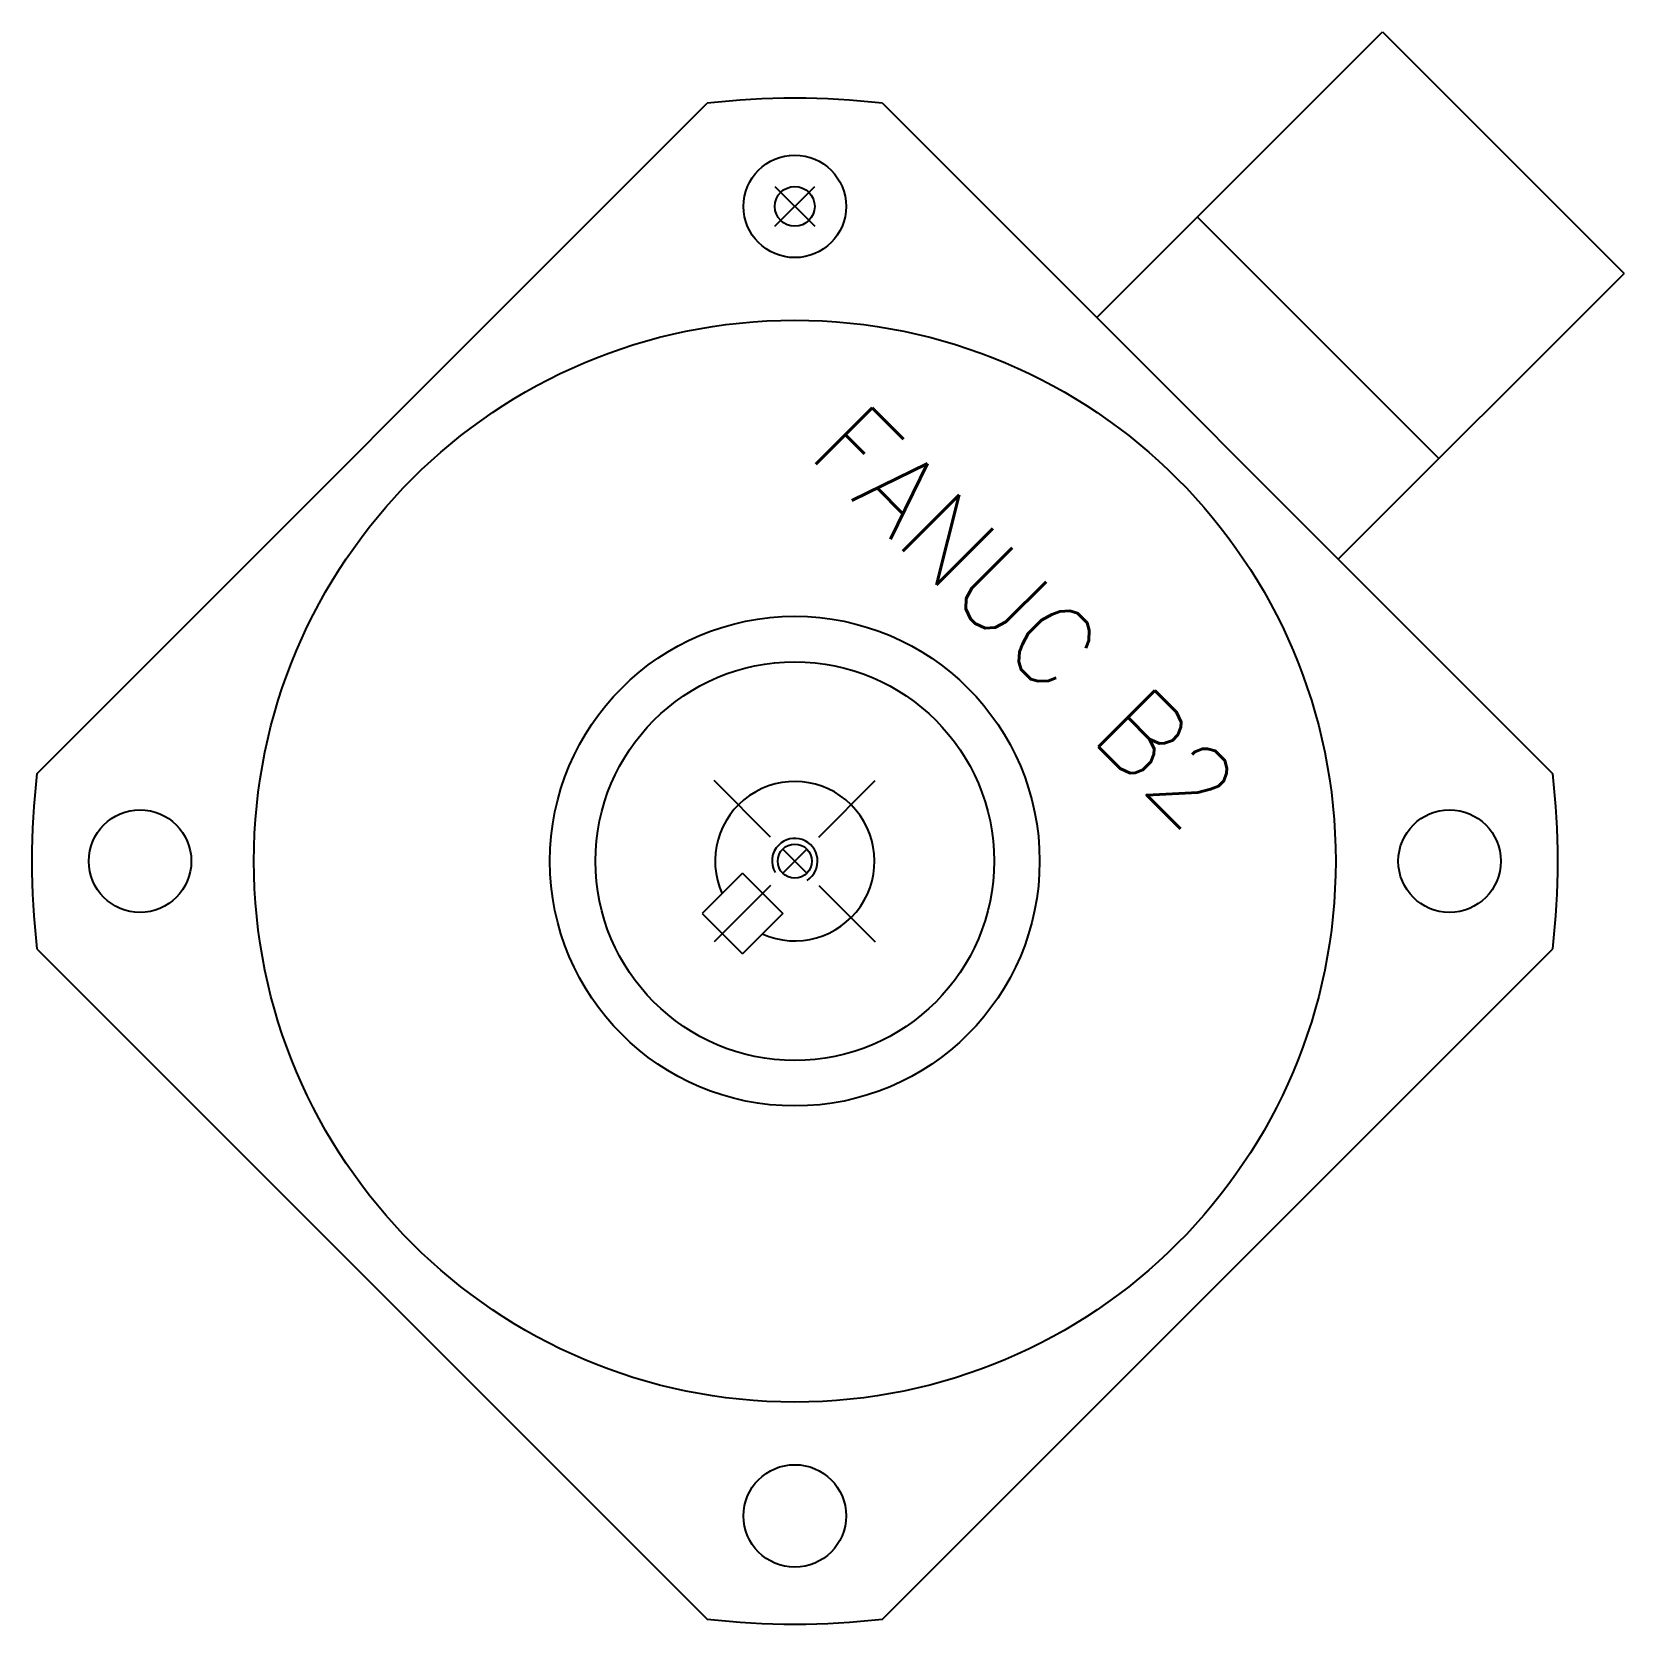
# Model space of a CAD drawing. Extents: x 542 to 682, y 562 to 702.
import ezdxf

# ---------------------------------------------------------------- set-up
doc = ezdxf.new("R2010")
doc.units = 0
doc.header["$MEASUREMENT"] = 0
doc.layers.get('0').update_dxf_attribs({"linetype": 'CONTINUOUS'})
doc.layers.add('$PARTREF_BOM', color=7, linetype='CONTINUOUS')
doc.styles.add('DAYUF', font='simplex', dxfattribs={"bigfont": 'dayuf'})
doc.styles.get("Standard").update_dxf_attribs({"font": 'txt.shx', "bigfont": 'chineset.shx'})

# ---------------------------------------------------------------- blocks, each defined once
blk = doc.blocks.new('PARTREF')
at = {"layer": '$PARTREF_BOM', "color": 2}
for p, q in [((-1.75, -1.75), (1.75, 1.75)), ((-1.75, 1.75), (1.75, -1.75))]:
    blk.add_line(p, q, dxfattribs=at)
blk.add_circle((0, 0), 1.75, dxfattribs=at)
at = {"layer": '$PARTREF_BOM', "color": 2, "flags": 1}
for tag, p in [('TAG5', (-16.09, -4.95)), ('TAG10', (-5.65, -5)), ('TAG15', (5.59, -4.74)), ('TAG4', (-16.09, -8.95)), ('TAG9', (-5.65, -9)), ('TAG14', (5.59, -8.74)), ('TAG3', (-16.09, -12.95)), ('TAG8', (-5.65, -13)), ('TAG13', (5.59, -12.74)), ('TAG2', (-16.09, -16.95)), ('TAG7', (-5.65, -17)), ('TAG12', (5.59, -16.74)), ('TAG1', (-16.09, -20.95)), ('TAG6', (-5.65, -21)), ('TAG11', (5.59, -20.74))]:
    blk.add_attdef(tag, p, '', height=2.5, dxfattribs=at)

msp = doc.modelspace()

# ---------------------------------------------------------------- linework, layer by layer
at = {"color": 7, "linetype": 'CONTINUOUS'}
for p, q in [((635.81, 676.87), (660.91, 701.97)), ((660.91, 701.97), (682.12, 680.75)), ((542.73, 636.82), (601.6, 695.69)), ((616.98, 695.69), (675.85, 636.82)), ((644.64, 685.7), (665.86, 664.49)), ((657.02, 655.65), (682.12, 680.75)), ((607.17, 631.26), (602.22, 636.21)), ((611.41, 631.26), (616.36, 636.21)), ((610.35, 628.08), (608.23, 630.2)), ((608.23, 628.08), (610.35, 630.2)), ((604.69, 628.08), (601.16, 624.54)), ((604.69, 628.08), (608.23, 624.54)), ((607.17, 627.01), (602.22, 622.06)), ((611.41, 627.01), (616.36, 622.06)), ((601.16, 624.54), (604.69, 621)), ((608.23, 624.54), (604.69, 621)), ((542.73, 621.45), (601.6, 562.58)), ((616.98, 562.58), (675.85, 621.45))]:
    msp.add_line(p, q, dxfattribs=at)
for centre, radius in [((609.29, 686.64), 4.5), ((609.29, 629.14), 47.5), ((609.29, 629.14), 21.5), ((609.29, 629.14), 17.5), ((551.79, 629.14), 4.5), ((666.79, 629.14), 4.5), ((609.29, 629.14), 1.5), ((609.29, 571.64), 4.5)]:
    msp.add_circle(centre, radius, dxfattribs=at)
for radius, start, end in [(67, 83.4103, 96.5897), (67, 173.4103, 186.5897), (67, 353.4103, 6.5897), (7, 245.9248, 204.0752), (2, 302.4382, 135), (2, 135, 210.0099), (67, 263.4103, 276.5897)]:
    msp.add_arc((609.29, 629.14), radius, start, end, dxfattribs=at)

# ---------------------------------------------------------------- block references
at = {"color": 7}
msp.add_blockref('PARTREF', (609.29, 686.64), dxfattribs=at)

# ---------------------------------------------------------------- texts
at = {"color": 7, "linetype": 'CONTINUOUS', "style": 'DAYUF'}
msp.add_text('FANUC B2', height=7, rotation=315, dxfattribs=at).set_placement((610.28, 664.85))

doc.saveas('drawing.dxf')
